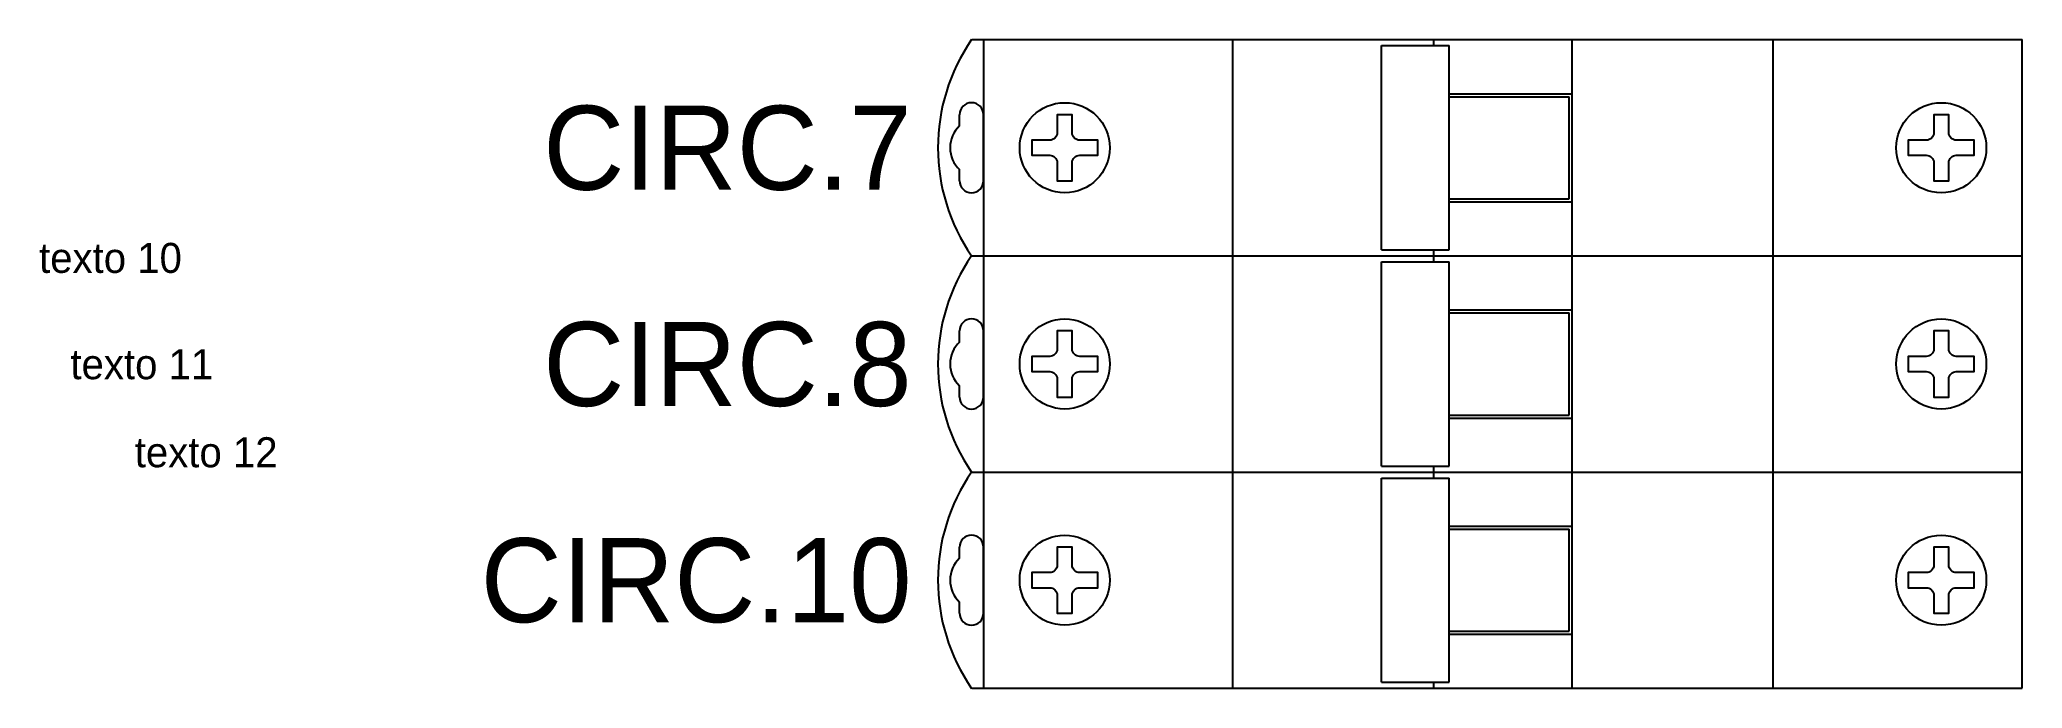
# Model space of a CAD drawing. Extents: x 156 to 321, y 170 to 224.
import ezdxf
from ezdxf.enums import TextEntityAlignment as Align

# ---------------------------------------------------------------- set-up
doc = ezdxf.new("R2010")
doc.units = 0
doc.layers.get('0').update_dxf_attribs({"linetype": 'CONTINUOUS'})
doc.layers.add('EQUIPAMENTO', color=7, linetype='CONTINUOUS')

# ---------------------------------------------------------------- blocks, each defined once
blk = doc.blocks.new('DJ-1P-DES')
at = {"layer": 'EQUIPAMENTO', "color": 3}
for p, q in [((-43.75, 9), (43.75, 9)), ((-42.75, -9), (-42.75, 9)), ((-22, -9), (-22, 9)), ((-5.25, 8.5), (-5.25, 9)), ((6.25, -9), (6.25, 9)), ((23, -9), (23, 9)), ((43.75, -9), (43.75, 9)), ((-3.97, 4.5), (6.25, 4.5)), ((-44.76, 1.82), (-44.76, 2.75)), ((-42.76, -2.75), (-42.76, 2.75)), ((-44.76, -2.75), (-44.76, -1.82)), ((-3.97, -4.5), (6.25, -4.5)), ((-43.75, -9), (43.75, -9)), ((-5.25, -9), (-5.25, -8.5))]:
    blk.add_line(p, q, dxfattribs=at)
at = {"layer": 'EQUIPAMENTO', "color": 2}
for p, q in [((-9.61, 8.5), (-3.97, 8.5)), ((-9.61, -8.5), (-9.61, 8.5)), ((-3.97, -8.5), (-3.97, 8.5)), ((-3.97, 4.25), (6, 4.25)), ((6, -4.25), (6, 4.25)), ((-3.97, -4.25), (6, -4.25)), ((-9.61, -8.5), (-3.97, -8.5))]:
    blk.add_line(p, q, dxfattribs=at)
at = {"layer": 'EQUIPAMENTO', "color": 3}
for points in [[(-35.38, 1.25), (-35.38, 2.75), (-36.63, 2.75), (-36.63, 1.25, -0.414214), (-37.25, 0.63), (-38.75, 0.63), (-38.75, -0.63), (-37.25, -0.63, -0.414214), (-36.63, -1.25), (-36.63, -2.75), (-35.38, -2.75), (-35.38, -1.25, -0.414214), (-34.75, -0.63), (-33.25, -0.63), (-33.25, 0.63), (-34.75, 0.63, -0.414214), (-35.38, 1.25)], [(37.63, 1.25), (37.63, 2.75), (36.38, 2.75), (36.38, 1.25, -0.414214), (35.75, 0.63), (34.25, 0.63), (34.25, -0.63), (35.75, -0.63, -0.414214), (36.38, -1.25), (36.38, -2.75), (37.63, -2.75), (37.63, -1.25, -0.414214), (38.25, -0.63), (39.75, -0.63), (39.75, 0.63), (38.25, 0.63, -0.414214), (37.63, 1.25)]]:
    blk.add_lwpolyline(points, format="xyb", dxfattribs=at)
for centre in [(-36, 0), (37, 0)]:
    blk.add_circle(centre, 3.75, dxfattribs=at)
for centre, radius, start, end in [((-30.69, 0), 15.87, 145.437, 214.563), ((-43.76, 2.75), 1, 0, 180), ((-43.05, 0), 2.5, 133.198, 226.802), ((-43.76, -2.75), 1, 180, 0), ((-30.69, -18), 15.87, 145.437, 145.4397)]:
    blk.add_arc(centre, radius, start, end, dxfattribs=at)

msp = doc.modelspace()

# ---------------------------------------------------------------- block references
for p in [(277.13, 215.19), (277.13, 197.19), (277.13, 179.19)]:
    msp.add_blockref('DJ-1P-DES', p)

# ---------------------------------------------------------------- texts
at = {"color": 1, "linetype": 'Continuous'}
for s, p in [('CIRC.7', (228.38, 215.19)), ('CIRC.8', (228.38, 197.19)), ('CIRC.10', (228.38, 179.19))]:
    msp.add_text(s, height=7, dxfattribs=at).set_placement(p, align=Align.MIDDLE_RIGHT)
for s, p in [('texto 10', (155.71, 204.77)), ('texto 11', (158.32, 195.92)), ('texto 12', (163.68, 188.59))]:
    msp.add_text(s, height=2.5).set_placement(p)

doc.saveas('drawing.dxf')
